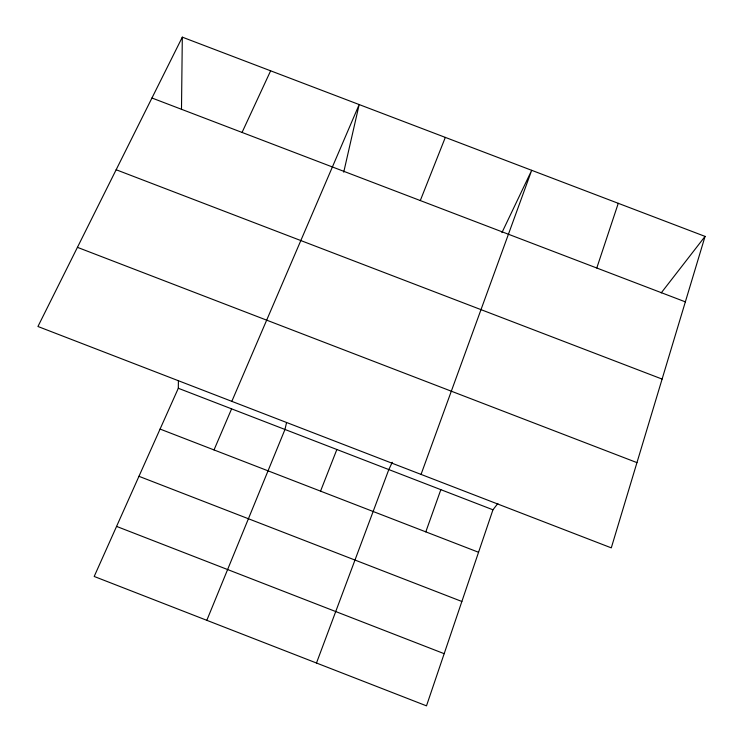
<?xml version="1.0" encoding="UTF-8"?>
<svg xmlns="http://www.w3.org/2000/svg" width="743" height="743" viewBox="0 0 743 743"><rect width="100%" height="100%" fill="white"/><g stroke="black" fill="none" stroke-linecap="round" stroke-linejoin="round"><path stroke-width="1.11" d="M497.847 503.475L492.953 509.791L426.491 705.85L94.194 576.466L178.311 388.273L178.404 380.518M181.487 109.565L182.314 37.15L705.061 236.395L611.294 547.86L37.939 326.493L182.314 37.15M286.519 422.702L284.978 429.463L206.814 620.321M343.73 172.162L359.175 104.559L231.825 401.35M596.778 268.009L618.269 203.313M425.804 531.867L440.84 489.665M421.049 474.406L531.691 170.314L501.934 232.624M316.481 663.016L388.812 469.567L392.276 462.313M320.549 491.142L336.858 449.506M420.297 200.564L445.326 137.39M214.021 449.924L231.602 408.854M242.051 132.44L270.628 70.808M661.214 292.9L705.061 236.395M151.953 98.002L685.352 301.862M116.149 169.748L662.106 379.079M77.439 247.345L636.955 462.62M178.311 388.273L492.953 509.791M160.079 429.064L478.557 552.272M138.96 476.309L461.867 601.486M116.567 526.406L444.175 653.682"/></g></svg>
